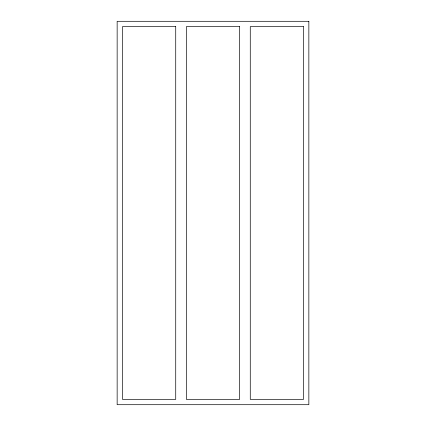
<?xml version="1.0" encoding="UTF-8"?>
<svg xmlns="http://www.w3.org/2000/svg" width="426" height="426" viewBox="0 0 426 426"><rect width="100%" height="100%" fill="white"/><g stroke="black" fill="none" stroke-linecap="round" stroke-linejoin="round"><path stroke-width="0.64" d="M308.85 21.3L117.15 21.3L117.15 404.7L308.85 404.7L308.85 21.3M175.725 26.625L122.475 26.625L122.475 399.375L175.725 399.375L175.725 26.625M239.625 26.625L186.375 26.625L186.375 399.375L239.625 399.375L239.625 26.625M303.525 26.625L250.275 26.625L250.275 399.375L303.525 399.375L303.525 26.625"/></g></svg>
